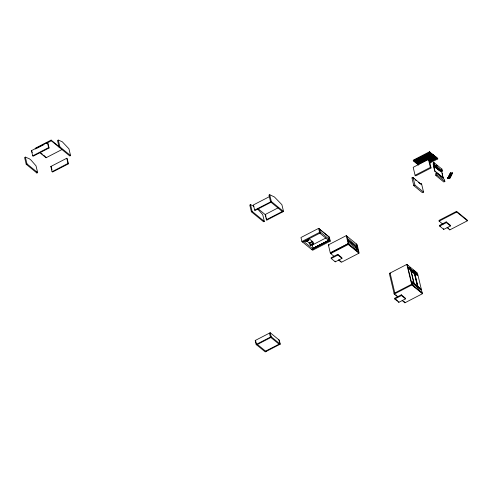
<?xml version="1.0" encoding="UTF-8"?>
<svg xmlns="http://www.w3.org/2000/svg" width="492" height="492" viewBox="0 0 492 492"><rect width="100%" height="100%" fill="white"/><g stroke="black" fill="none" stroke-linecap="round" stroke-linejoin="round"><path stroke-width="0.74" d="M449.842 178.141L449.663 177.612L449.952 178.178M449.307 176.185L448.882 176.585M449.817 174.494L450.451 174.396L450.075 174.531M452.296 173.362L451.828 173.412M448.778 176.413L449.325 176.259L448.747 176.376M450.315 176.523C450.395 175.459 451.023 177.015 450.291 176.173M451.139 174.531L451.459 173.953M448.95 176.093L449.54 176.185L449.116 175.976M449.134 176.173L449.024 175.847L449.842 175.552L449.479 175.097L449.842 175.527M451.096 175.607L450.893 175.361M450.82 173.565L450.623 172.889L451.084 173.135L450.543 172.993L450.063 173.94M451.324 174.642L451.582 173.664M448.403 178.405L448.446 178.024L447.781 177.895L448.729 177.692L447.622 178.319L447.941 178.129M449.725 178.338L449.663 177.612M450.045 175.644L449.639 174.974M452.412 173.245L452.136 172.907M449.344 175.177L449.27 175.687L449.356 175.14M450.543 175.884C451.416 174.402 449.934 176.911 451.109 175.865M450.444 173.651L450.783 173.362L450.543 174.193M450.039 175.207C450.549 175.472 448.667 175.828 449.221 176.105M450.74 173.707L450.414 173.553M451.939 174.119L451.139 174.057L451.963 173.996L451.896 172.975L452.449 173.043M450.321 174.027L450.371 173.947M450.414 173.036L450.764 173.006M450.438 173.768L450.488 173.559M451.877 173.153L451.896 173.252M447.603 178.245L448.064 177.963M449.743 177.649L450.205 177.661L449.055 178.122M450.069 175.601L449.885 175.22M450.414 175.859L451.023 176.019M450.561 175.933L450.678 175.423M449.288 177.649L449.762 178.012M449.27 177.741L449.67 177.71L449.35 178.301L449.663 177.797M449.344 176.431L448.925 176.523M450.758 176.394L450.272 176.327L450.783 176.345M448.944 176.591L448.907 176.21M450.303 174.273L450.014 174.605M451.373 174.574L451.748 174.322L451.262 174.34M449.682 175.65L449.417 175.066M450.026 175.57L449.313 175.552M451.484 173.725L451.705 173.645M449.762 174.451L450.408 174.475M450.758 173.744L450.973 173.055M451.81 174.482L451.478 174.217M452.308 173L451.914 173.608M449.977 175.078L449.46 175.213M449.793 173.94L450.34 174.1M451.103 175.73L450.986 175.213M449.036 178.245L449.473 178.049M449.294 174.814L450.174 174.912M447.8 177.969L448.052 177.563L447.929 177.907L448.784 177.692M449.024 175.847L449.645 175.865M449.879 174.137L450.082 173.904M447.917 178.362L448.218 177.963M448.427 177.237L448.624 176.837M448.446 177.304L448.716 176.843M448.077 178.35L448.378 178.104M448.661 177.243L448.95 176.849L448.766 177.317M448.679 177.317L448.95 176.849M450.358 175.613L450.967 175.632L450.936 175.293M449.854 177.169L450.143 176.782L449.965 177.249M450.777 175.25C451.533 175.164 450.973 174.869 451.342 175.09M449.35 178.301L449.59 177.864L449.43 178.295M449.873 177.243L450.143 176.782M450.395 176.862L450.106 177.255L450.377 176.788M451.502 173.799L451.422 174.137M449.811 175.515L449.27 175.687M451.152 174.457L451.705 174.402M450.186 174.451L449.842 174.365L450.303 174.475M449.159 176.314L449.141 176.456M450.537 173.344L450.82 173.338M451.453 174.574L451.656 173.713L451.939 173.94M449.879 177.766L450.198 177.594M449.965 175.33L449.706 174.968M449.122 178.036L449.436 177.981M450.328 176.376L450.77 176.302M452.062 172.92L452.08 172.993M450.346 176.216L450.752 176.284M309.517 242.962L310.452 245.323L313.386 243.811L312.451 241.443L309.597 243.276L306.694 240.902M59.421 146.88L51.125 140.091L35.209 148.313L35.381 149.033M31.47 150.644L47.386 142.422L47.841 142.791L49.077 147.975L33.161 156.204L32.706 155.829L31.47 150.644L32.281 152.502M36.709 148.35L44.003 144.58M45.99 143.547L51.297 140.804L69.802 155.989L70.553 155.595L68.941 148.824L62.238 141.733L58.271 140.091L57.515 140.478L59.132 147.256L59.883 146.868L70.553 155.595M25.356 157.108L24.6 157.495L26.211 164.273L36.882 173.006L37.638 172.612L36.027 165.841L31.101 160.208L29.323 158.75L25.356 157.108L26.968 163.879L37.638 172.612M32.706 155.829L48.622 147.6L49.077 147.975M26.211 164.273L26.968 163.879M39.532 152.428L46.051 157.766L61.967 149.537M50.83 166.487L66.746 158.264L67.201 158.639L68.437 163.818L52.521 172.046L52.066 171.671L50.83 166.487L51.285 166.862L51.992 169.826M52.066 171.671L67.976 163.442L68.437 163.818M253.903 206.253L250.526 204.629L249.77 205.023L251.387 211.794L263.577 221.775L264.333 221.388L262.722 214.61L257.556 208.928M278.417 207.679L265.157 214.53L266.387 219.715L266.849 220.09L283.515 211.474L281.898 204.697L274.438 196.984L269.702 194.715L268.952 195.109L270.563 201.88L282.759 211.861M269.333 196.702L253.417 204.924L254.653 210.109L255.108 210.484L271.024 202.255M251.387 211.794L252.138 211.406L264.333 221.388M254.653 210.109L271.32 201.492L283.515 211.474M266.387 219.715L282.303 211.486M429.596 151.727L413.219 160.189L413.36 160.786L414.073 161.37L430.451 152.907L429.596 151.727L430.451 152.907M413.36 160.786L429.737 152.323M414.842 160.607L417.573 159.193M418.938 158.492L422.345 156.727M414.301 161.554L430.678 153.092L431.386 153.676L415.014 162.139L414.159 160.958M415.783 161.376L421.921 158.203M425.334 156.438L426.699 155.73M415.242 162.329L431.619 153.861L432.327 154.445L415.955 162.907L415.1 161.727M418.089 161.438L421.496 159.679M422.862 158.971L426.275 157.206M416.183 163.098L432.554 154.629L433.267 155.214L416.896 163.676L416.041 162.495M422.364 160.386L423.729 159.679M433.421 155.337L417.044 163.805L417.757 164.383L434.128 155.921L433.28 154.74L434.128 155.921M432.093 156.505L434.141 155.447L434.996 156.628L428.175 160.152M417.769 163.91L417.911 164.512L434.282 156.044L434.996 156.628M428.471 159.426L413.188 167.329L415.082 175.3L415.771 175.859L431.053 167.957L429.159 159.986L428.471 159.426L430.371 167.397L431.053 167.957M428.944 159.39L430.303 158.682M433.716 156.923L435.082 156.216L435.937 157.397L429.11 160.921M429.086 159.986L435.223 156.813L435.937 157.397M431.244 159.457L436.023 156.985L436.73 157.569L436.878 158.166L429.368 162.046M429.344 161.112L436.164 157.581L436.878 158.166M429.454 161.634L434.233 159.168M429.596 162.231L437.105 158.35L437.812 158.934L429.627 163.166M433.563 162.821L433.981 162.6L441.933 169.113L442.406 171.105L441.613 171.511L433.317 164.74L433.077 163.744L433.704 163.418L433.563 162.821L434.7 163.75M433.317 164.74L439.811 169.722M442.406 171.105L434.454 164.592L433.661 165.005L433.563 164.605M415.082 175.3L430.371 167.397M433.47 165.829L442.062 172.581L443.089 177.87L434.707 171.013L433.47 165.829L439.62 170.859M414.092 178.805L412.388 177.415L411.884 177.673L413.784 185.644L422.419 192.71L423.55 192.126L421.65 184.156L420.967 183.596L420.34 183.922L418.631 182.526M420.967 183.596L421.109 184.192L413.157 177.686L412.53 178.012L412.388 177.415M434.707 171.013L443.298 177.766M301.904 241.498L312.623 250.274L330.298 241.142L329.345 237.156L318.625 228.38L300.956 237.513L301.904 241.498L319.579 232.365L320.286 232.95L302.617 242.082M441.933 169.113L441.515 169.328L441.656 169.924M436.447 172.963L435.5 173.904L435.875 175.496L443.827 182.003L444.879 181.462L444.399 179.469L436.447 172.963L436.927 174.955L444.879 181.462M441.262 171.247L441.613 171.511M413.784 185.644L414.91 185.06L423.55 192.126M308.859 240.108L305.932 241.627L305.471 241.252L308.404 239.733L308.859 240.108L308.546 238.78M435.875 175.496L436.927 174.955M421.275 184.352L421.65 184.156M309.068 243.196L312.451 241.443M309.997 244.954L312.924 243.435M311.645 245.354L325.919 237.974M312.402 248.546L329.548 239.887L313.293 248.558M312.555 248.669L329.548 239.887M312.457 248.786L329.603 240.121M330.298 241.142L329.585 240.557L311.916 249.69L311.78 249.137M330.962 253.417L330.28 252.857L328.379 244.887L346.263 235.643L357.112 244.518L359.006 252.488L348.164 243.614L346.263 235.643M330.28 252.857L348.164 243.614M338.631 260.077L341.356 262.304L358.945 253.214L358.773 252.494L348.102 243.761L330.513 252.851L330.686 253.571L334.498 256.689M330.686 253.571L348.274 244.481L358.945 253.214M337.758 254.327L331.054 257.79L331.227 258.509L335.292 261.836L341.995 258.368L341.823 257.654L337.758 254.327L337.93 255.04L341.995 258.368M331.227 258.509L337.93 255.04M447.087 227.655L449.811 229.881L467.4 220.791L467.228 220.072L456.558 211.339L438.969 220.434L439.141 221.148L442.954 224.266M439.141 221.148L456.73 212.058L467.4 220.791M439.51 225.367L446.213 221.904L450.278 225.231L450.451 225.951L443.747 229.413L439.682 226.086L439.51 225.367L440.672 226.32M439.682 226.086L446.385 222.624L450.451 225.951M255.219 340.482L270.213 332.733L279.308 340.175L280.255 344.16L265.262 351.909L256.166 344.468L255.219 340.482L255.674 340.858M411.589 284.327L422.21 293.017L417.462 273.091L406.841 264.401L389.338 273.447L394.227 294.075L397.493 296.744M256.166 344.468L271.16 336.719L280.255 344.16M270.864 337.481L256.627 344.843L255.834 341.522M408.292 267.476L408.624 267.304L417.517 274.579L417.708 275.379L417.37 275.551L408.483 268.275L408.292 267.476L410.66 269.419M408.483 268.275L408.815 268.103L417.708 275.379M417.696 286.492L414.621 273.583L410.605 270.569L414.412 273.687M414.079 273.86L414.83 273.472L418.077 287.1M265.557 351.147L279.8 343.785L278.847 339.8M417.517 274.579L417.37 275.551M411.73 281.904L412.062 281.731L420.955 289.007L420.808 289.979L411.915 282.703L411.73 281.904L420.617 289.179M411.915 282.703L412.253 282.531L421.146 289.806M394.055 293.355L411.644 284.259L422.314 292.992L422.487 293.712L404.898 302.801L402.179 300.575M394.227 294.075L411.816 284.979L422.487 293.712M401.3 294.825L394.602 298.287L394.768 299.007L398.834 302.334L405.537 298.872L405.365 298.152L401.3 294.825L401.472 295.544L405.537 298.872M394.768 299.007L401.472 295.544M450.438 173.295L450.321 173.596M449.657 175.047L449.516 175.312M450.647 173.707L450.383 173.467M449.762 174.008L450.469 174.125M450.647 175.576L450.58 176.007M450.321 175.681L451.004 175.712M449.116 176.099L449.553 176.044M451.33 175.017L450.918 174.961M436.404 165.14L437.536 166.075M417.911 164.512L418.618 165.091M415.223 179.74L416.361 180.669M447.462 227.384L448.55 228.276M408.065 265.901L406.921 264.967L407.296 264.776L412.044 284.702M413.2 270.108L416.054 272.445M411.847 270.391L413.034 271.356M414.221 272.328L415.998 273.786M390.55 273.435L390.088 273.06L394.836 292.986M347.469 238.392L356.946 246.148L355.814 246.732L347.524 239.948M347.733 239.838L356.023 246.627L356.706 249.493M348.324 241.984L357.801 249.739M329.277 237.156L318.607 228.423L319.579 232.365M320.003 231.75L329.302 239.358L328.127 239.967L319.413 232.833M395.777 294.763L396.909 295.686M403.637 301.196L404.725 302.088L404.898 302.801M395.759 299.241L397.505 300.667M328.379 244.887L329.068 245.447M338.871 259.887L341.128 261.732M308.964 238.595L312.906 241.818L313.386 243.811M311.092 244.247L312.137 245.102L313.084 249.087L303.785 241.474M257.906 208.602L265.612 214.906L265.963 216.388M269.917 333.496L269.456 333.121L270.409 337.106L279.044 344.172M41.137 153.166L42.324 154.137M43.511 155.109L45.289 156.561M257.377 344.449L266.018 351.522M450.936 174.814L451.502 175.06L450.795 175.109M456.558 211.339L456.73 212.058M442.031 173.43L443.089 177.87M437.812 158.934L436.964 157.754L437.105 158.35M436.023 156.985L436.164 157.581M435.082 156.216L435.223 156.813M434.141 155.447L434.282 156.044M433.267 155.214L432.413 154.033L432.554 154.629M432.327 154.445L431.472 153.264L431.619 153.861M433.981 162.6L434.454 164.592M449.639 229.167L449.811 229.881M431.386 153.676L430.537 152.495L430.678 153.092M433.68 165.718L434.916 170.902M446.213 221.904L446.385 222.624M443.575 228.694L443.747 229.413M417.616 163.787L417.757 164.383M416.749 163.08L416.896 163.676M415.814 162.311L415.955 162.907M414.873 161.542L415.014 162.139M413.932 160.773L414.073 161.37M413.157 177.686L414.91 185.06M414.584 274.407L417.321 285.883M411.023 270.354L414.27 283.982M410.125 267.587L410.267 268.183M410.814 270.465L413.889 283.374M408.624 267.304L408.815 268.103M412.062 281.731L412.253 282.531M406.841 264.401L411.816 284.979M398.668 301.614L398.834 302.334M356.423 243.958L358.324 251.929M355.987 247.451L356.331 248.884M346.946 236.203L348.846 244.173M348.102 243.761L348.274 244.481M335.12 261.117L335.292 261.836M328.638 236.572L329.394 239.758M329.449 239.998L329.585 240.557M319.339 228.965L320.286 232.95M309.978 243.331L310.452 245.323M269.702 194.715L271.32 201.492M266.32 217.87L266.849 220.09M250.526 204.629L252.138 211.406M270.213 332.733L271.16 336.719M66.746 158.264L67.976 163.442M58.271 140.091L59.883 146.868M51.125 140.091L51.297 140.804M47.386 142.422L48.622 147.6M45.879 157.046L46.051 157.766M36.562 171.647L36.882 173.006"/></g></svg>
